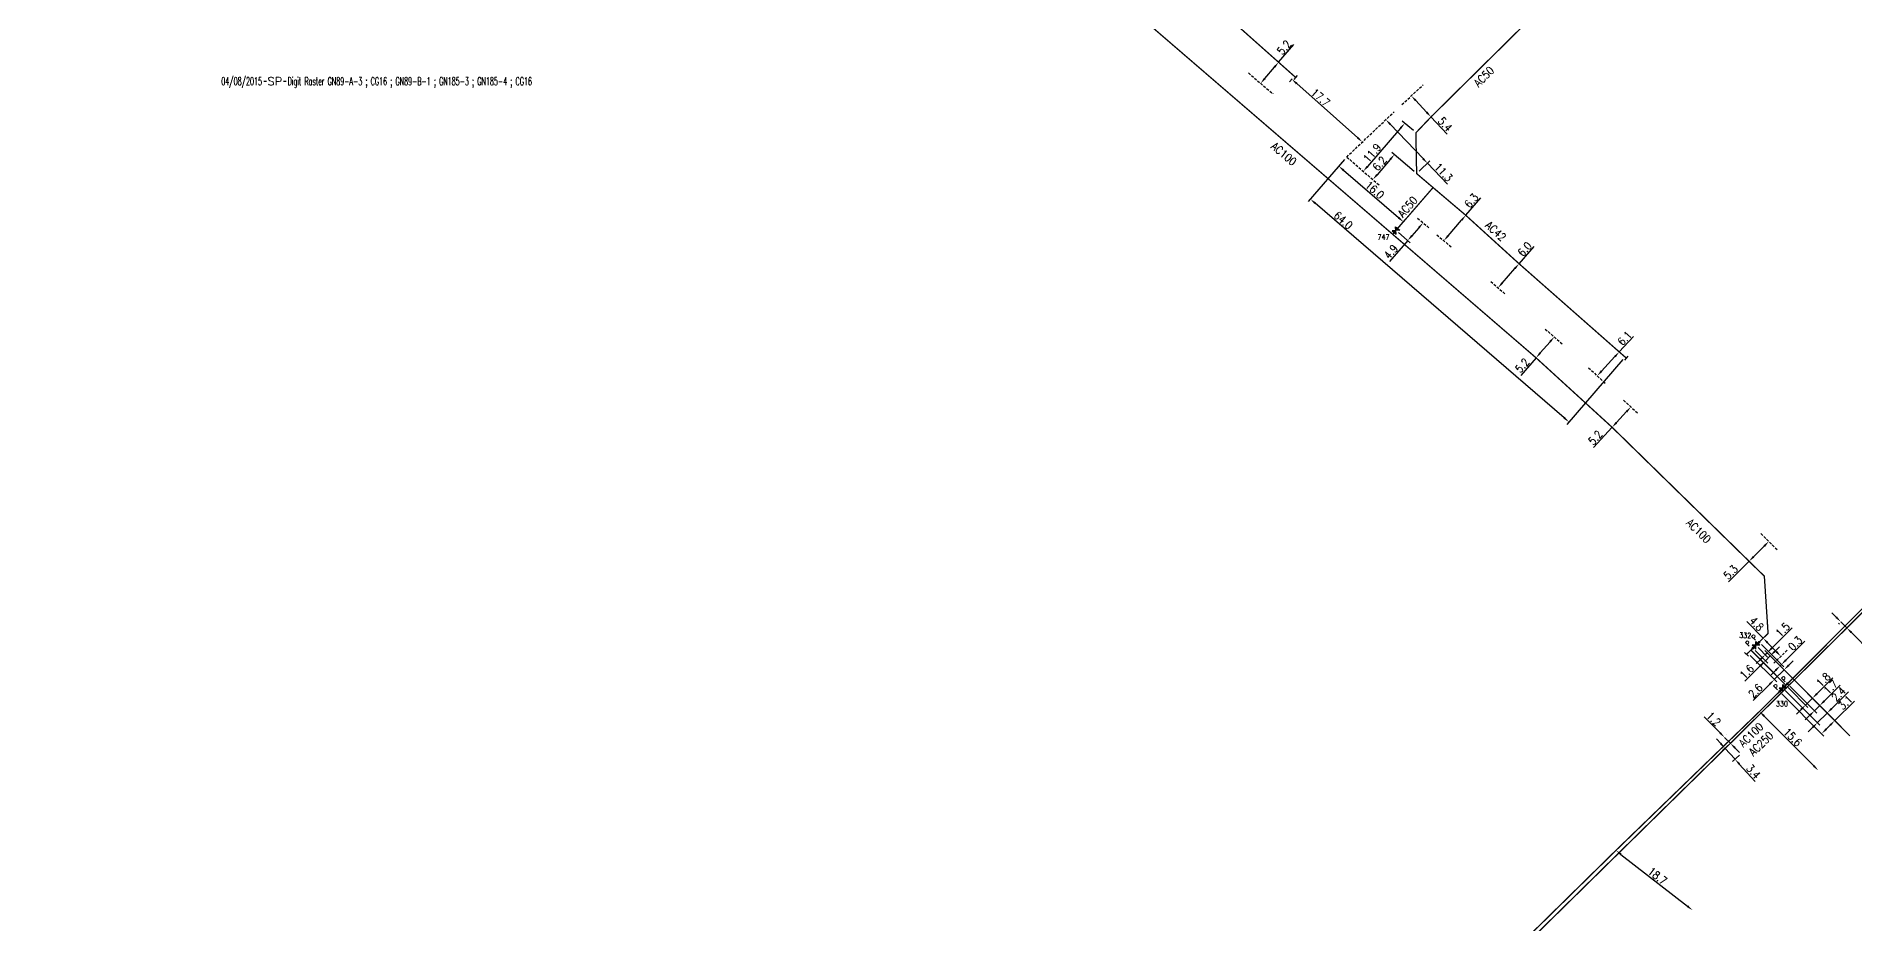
# Model space of a CAD drawing. Header units: millimetres. Extents: x 123014 to 124000, y 123995 to 125000.
# Drawn here: x 123478 to 123818.8, y 124579.6 to 124745.9 of the extents above; entities that cross this region are included whole.
import ezdxf
from ezdxf.enums import TextEntityAlignment as Align

# ---------------------------------------------------------------- set-up
doc = ezdxf.new("R2010")
doc.units = ezdxf.units.MM
doc.header["$PDMODE"] = 34
doc.linetypes.add('DASHED', pattern=[0.75, 0.5, -0.25])
doc.layers.get('0').update_dxf_attribs({"linetype": 'CONTINUOUS'})
doc.layers.get('DEFPOINTS').update_dxf_attribs({"linetype": 'CONTINUOUS'})
for name, color, linetype in [('G_110', 6, 'CONTINUOUS'), ('G_120', 4, 'CONTINUOUS'), ('G_300', 7, 'CONTINUOUS'), ('G_340', 7, 'CONTINUOUS'), ('G_910', 7, 'CONTINUOUS')]:
    doc.layers.add(name, color=color, linetype=linetype)
doc.styles.add('G_ROMANS', font='ROMANS.SHX', dxfattribs={"width": 0.75})
doc.styles.get("Standard").update_dxf_attribs({"font": 'romans.shx', "width": 0.85})
doc.linetypes.add('G_typB_AP', pattern='A,5,-0.3,["o",Standard,S=1.5,R=0,X=0,Y=-0.5],-1.65', length=6.95)
doc.linetypes.add('G_typC_AP', pattern='A,5,-0.3,["X",Standard,S=1,R=0,X=0,Y=-0.5],-1.2', length=6.5)
doc.dimstyles.get("Standard").update_dxf_attribs({"dimtxt": 1.5, "dimasz": 1.2, "dimexe": 0.625, "dimexo": 0.625, "dimgap": 0.25, "dimtad": 1, "dimdec": 1, "dimzin": 0, "dimdsep": 46, "dimtxsty": 'Standard', "dimcen": -0.5, "dimadec": 0, "dimazin": 0, "dimtfac": 1, "dimtdec": 1, "dimtmove": 0, "dimatfit": 3, "dimfxl": 0, "dimtolj": 1, "dimtzin": 0, "dimarcsym": 0})

# ---------------------------------------------------------------- blocks, each defined once
blk = doc.blocks.new('G_340_07')
at = {"color": 0, "linetype": 'Continuous', "const_width": 0.25, "flags": 128}
blk.add_lwpolyline([(0, 0), (0.35, 0)], dxfattribs=at)
at = {"color": 0, "linetype": 'Continuous', "flags": 128}
blk.add_lwpolyline([(0.35, -0.5), (0.35, 0.5)], dxfattribs=at)
at = {"color": 0, "linetype": 'Continuous', "width": 0.75, "flags": 3}
for tag, p in [('DEF_LEG', (0, -5)), ('DEF_COUP', (0, -7.5)), ('DEF_TYPE', (0, -10))]:
    blk.add_attdef(tag, text='', height=1.2, dxfattribs=at).set_placement(p, align=Align.MIDDLE)
blk = doc.blocks.new('G_300_04')
at = {"linetype": 'Continuous'}
h = blk.add_hatch(color=0, dxfattribs=at)
h.paths.add_polyline_path([(-0.5, 0.5), (-0.5, -0.5), (0, 0)])
h.paths.add_polyline_path([(0.5, 0.5), (0, 0), (0.5, -0.5)])
at = {"color": 0, "linetype": 'Continuous', "flags": 128}
blk.add_lwpolyline([(-0.5, -0.5), (0.5, 0.5), (0.5, -0.5), (-0.5, 0.5)], close=True, dxfattribs=at)
at = {"color": 0, "linetype": 'Continuous', "width": 0.75}
blk.add_attdef('NUM', text='', height=1, dxfattribs=at).set_placement((0, 1.78), align=Align.MIDDLE_CENTER)
at = {"color": 0, "linetype": 'Continuous', "width": 0.75, "flags": 3}
for tag, p in [('DEF_LEG', (0, -5)), ('DEF_COUP', (0, -7.5)), ('DEF_TYPE', (0, -10))]:
    blk.add_attdef(tag, text='', height=1.2, dxfattribs=at).set_placement(p, align=Align.MIDDLE)
blk = doc.blocks.new('G_300_12')
at = {"color": 0, "linetype": 'Continuous', "const_width": 0.248, "flags": 128}
blk.add_lwpolyline([(-0.13, 0, 1), (0.13, 0, 1)], format="xyb", close=True, dxfattribs=at)
at = {"linetype": 'Continuous', "style": 'G_ROMANS', "width": 0.75}
blk.add_attdef('P', text='', height=1, dxfattribs=at).set_placement((0, 1.24), align=Align.MIDDLE_CENTER)
at = {"color": 0, "linetype": 'Continuous', "width": 0.75, "flags": 3}
for tag, p in [('DEF_LEG', (0, -5)), ('DEF_COUP', (0, -7.5)), ('DEF_TYPE', (0, -10))]:
    blk.add_attdef(tag, text='', height=1.2, dxfattribs=at).set_placement(p, align=Align.MIDDLE)
blk = doc.blocks.new('*D49')
at = {"layer": 'DEFPOINTS', "color": 0, "linetype": 'Continuous', "transparency": 16777216}
for p in [(123713.76, 124738.44), (123726.5, 124726.13), (123726.5, 124726.13)]:
    blk.add_point(p, dxfattribs=at)
at = {"layer": 'G_340', "color": 0, "linetype": 'Continuous', "lineweight": -2, "transparency": 16777216}
for p, q in [((123713.34, 124737.97), (123712.86, 124737.43)), ((123714.18, 124737.1), (123725.61, 124726.93))]:
    blk.add_line(p, q, dxfattribs=at)
at = {"layer": 'G_340', "color": 0, "linetype": 'Continuous', "transparency": 16777216}
for points in [[(123714.31, 124737.25), (123714.04, 124736.95), (123713.28, 124737.9)], [(123725.74, 124727.08), (123725.47, 124726.78), (123726.5, 124726.13)]]:
    blk.add_solid(points, dxfattribs=at)
at = {"layer": 'G_340', "color": 0, "linetype": 'Continuous', "transparency": 16777216, "insert": (123718.64, 124734.47), "char_height": 1.5, "attachment_point": 5, "rotation": 318.333}
blk.add_mtext('\\A1;17.7', dxfattribs=at)
blk = doc.blocks.new('*D50')
at = {"layer": 'DEFPOINTS', "color": 0, "linetype": 'Continuous', "transparency": 16777216}
for p in [(123762.46, 124689.59), (123762.46, 124689.59), (123759.04, 124685.67)]:
    blk.add_point(p, dxfattribs=at)
at = {"layer": 'G_120', "color": 0, "linetype": 'Continuous', "lineweight": -2, "transparency": 16777216}
for p, q in [((123761.67, 124688.69), (123759.83, 124686.58)), ((123759.04, 124685.67), (123756.17, 124682.38))]:
    blk.add_line(p, q, dxfattribs=at)
at = {"layer": 'G_120', "color": 0, "linetype": 'Continuous', "transparency": 16777216}
for points in [[(123761.52, 124688.82), (123761.82, 124688.55), (123762.46, 124689.59)], [(123759.68, 124686.71), (123759.98, 124686.44), (123759.04, 124685.67)]]:
    blk.add_solid(points, dxfattribs=at)
at = {"layer": 'G_120', "color": 0, "linetype": 'Continuous', "transparency": 16777216, "insert": (123756.45, 124684.23), "char_height": 1.5, "attachment_point": 5, "rotation": 48.8972}
blk.add_mtext('\\A1;5.2', dxfattribs=at)
blk = doc.blocks.new('*D51')
at = {"layer": 'DEFPOINTS', "color": 0, "linetype": 'Continuous', "transparency": 16777216}
for p in [(123776.82, 124676.46), (123776.82, 124676.46), (123773.3, 124672.64)]:
    blk.add_point(p, dxfattribs=at)
at = {"layer": 'G_120', "color": 0, "linetype": 'Continuous', "lineweight": -2, "transparency": 16777216}
for p, q in [((123776.01, 124675.58), (123774.11, 124673.52)), ((123773.3, 124672.64), (123769.8, 124668.85))]:
    blk.add_line(p, q, dxfattribs=at)
at = {"layer": 'G_120', "color": 0, "linetype": 'Continuous', "transparency": 16777216}
for points in [[(123775.86, 124675.71), (123776.16, 124675.44), (123776.82, 124676.46)], [(123773.96, 124673.66), (123774.26, 124673.38), (123773.3, 124672.64)]]:
    blk.add_solid(points, dxfattribs=at)
at = {"layer": 'G_120', "color": 0, "linetype": 'Continuous', "transparency": 16777216, "insert": (123770.14, 124670.7), "char_height": 1.5, "attachment_point": 5, "rotation": 47.2868}
blk.add_mtext('\\A1;5.2', dxfattribs=at)
blk = doc.blocks.new('*D52')
at = {"layer": 'DEFPOINTS', "color": 0, "linetype": 'Continuous', "transparency": 16777216}
for p in [(123802.67, 124651.24), (123802.67, 124651.24), (123798.97, 124647.52)]:
    blk.add_point(p, dxfattribs=at)
at = {"layer": 'G_120', "color": 0, "linetype": 'Continuous', "lineweight": -2, "transparency": 16777216}
for p, q in [((123801.83, 124650.39), (123799.81, 124648.37)), ((123798.97, 124647.52), (123795.11, 124643.65))]:
    blk.add_line(p, q, dxfattribs=at)
at = {"layer": 'G_120', "color": 0, "linetype": 'Continuous', "transparency": 16777216}
for points in [[(123801.68, 124650.53), (123801.97, 124650.24), (123802.67, 124651.24)], [(123799.67, 124648.51), (123799.95, 124648.23), (123798.97, 124647.52)]]:
    blk.add_solid(points, dxfattribs=at)
at = {"layer": 'G_120', "color": 0, "linetype": 'Continuous', "transparency": 16777216, "insert": (123795.52, 124645.48), "char_height": 1.5, "attachment_point": 5, "rotation": 45.0963}
blk.add_mtext('\\A1;5.3', dxfattribs=at)
blk = doc.blocks.new('*D61')
at = {"layer": 'DEFPOINTS', "color": 0, "linetype": 'Continuous', "transparency": 16777216}
for p in [(123735.67, 124734.78), (123735.67, 124734.78), (123739.35, 124730.83)]:
    blk.add_point(p, dxfattribs=at)
at = {"layer": 'G_120', "color": 0, "linetype": 'Continuous', "lineweight": -2, "transparency": 16777216}
for p, q in [((123736.48, 124733.9), (123738.53, 124731.71)), ((123739.35, 124730.83), (123742.37, 124727.59))]:
    blk.add_line(p, q, dxfattribs=at)
at = {"layer": 'G_120', "color": 0, "linetype": 'Continuous', "transparency": 16777216}
for points in [[(123736.63, 124734.04), (123736.34, 124733.77), (123735.67, 124734.78)], [(123738.68, 124731.85), (123738.38, 124731.57), (123739.35, 124730.83)]]:
    blk.add_solid(points, dxfattribs=at)
at = {"layer": 'G_120', "color": 0, "linetype": 'Continuous', "transparency": 16777216, "insert": (123742, 124729.46), "char_height": 1.5, "attachment_point": 5, "rotation": 313.0211}
blk.add_mtext('\\A1;5.4', dxfattribs=at)
blk = doc.blocks.new('*D62')
at = {"layer": 'DEFPOINTS', "color": 0, "linetype": 'Continuous', "transparency": 16777216}
for p in [(123728.46, 124719.09), (123728.46, 124719.09), (123736.66, 124720.21)]:
    blk.add_point(p, dxfattribs=at)
at = {"layer": 'G_120', "color": 0, "linetype": 'Continuous', "lineweight": -2, "transparency": 16777216}
for p, q in [((123731.72, 124722.88), (123729.24, 124720)), ((123736.18, 124720.61), (123732.03, 124724.19))]:
    blk.add_line(p, q, dxfattribs=at)
at = {"layer": 'G_120', "color": 0, "linetype": 'Continuous', "transparency": 16777216}
for points in [[(123731.57, 124723.01), (123731.87, 124722.75), (123732.51, 124723.79)], [(123729.09, 124720.13), (123729.39, 124719.87), (123728.46, 124719.09)]]:
    blk.add_solid(points, dxfattribs=at)
at = {"layer": 'G_120', "color": 0, "linetype": 'Continuous', "transparency": 16777216, "insert": (123729.72, 124722.09), "char_height": 1.5, "attachment_point": 5, "rotation": 49.229}
blk.add_mtext('\\A1;6.2', dxfattribs=at)
blk = doc.blocks.new('*D63')
at = {"layer": 'DEFPOINTS', "color": 0, "linetype": 'Continuous', "transparency": 16777216}
for p in [(123730.89, 124730.32), (123730.89, 124730.32), (123736.66, 124720.21)]:
    blk.add_point(p, dxfattribs=at)
at = {"layer": 'G_120', "color": 0, "linetype": 'Continuous', "lineweight": -2, "transparency": 16777216}
for p, q in [((123731.72, 124729.45), (123737.86, 124723.01)), ((123737.11, 124720.64), (123739.14, 124722.58)), ((123738.69, 124722.15), (123742.42, 124718.24))]:
    blk.add_line(p, q, dxfattribs=at)
at = {"layer": 'G_120', "color": 0, "linetype": 'Continuous', "transparency": 16777216}
for points in [[(123731.86, 124729.59), (123731.57, 124729.32), (123730.89, 124730.32)], [(123738.01, 124723.15), (123737.72, 124722.88), (123738.69, 124722.15)]]:
    blk.add_solid(points, dxfattribs=at)
at = {"layer": 'G_120', "color": 0, "linetype": 'Continuous', "transparency": 16777216, "insert": (123741.69, 124720.45), "char_height": 1.5, "attachment_point": 5, "rotation": 313.6601}
blk.add_mtext('\\A1;11.3', dxfattribs=at)
blk = doc.blocks.new('*D64')
at = {"layer": 'DEFPOINTS', "color": 0, "linetype": 'Continuous', "transparency": 16777216}
for p in [(123736.52, 124727.85), (123726.66, 124720.64), (123726.66, 124720.64)]:
    blk.add_point(p, dxfattribs=at)
at = {"layer": 'G_120', "color": 0, "linetype": 'Continuous', "lineweight": -2, "transparency": 16777216}
for p, q in [((123733.65, 124728.74), (123727.45, 124721.55)), ((123736.05, 124728.26), (123733.96, 124730.06))]:
    blk.add_line(p, q, dxfattribs=at)
at = {"layer": 'G_120', "color": 0, "linetype": 'Continuous', "transparency": 16777216}
for points in [[(123733.5, 124728.87), (123733.8, 124728.61), (123734.44, 124729.65)], [(123727.3, 124721.68), (123727.6, 124721.41), (123726.66, 124720.64)]]:
    blk.add_solid(points, dxfattribs=at)
at = {"layer": 'G_120', "color": 0, "linetype": 'Continuous', "transparency": 16777216, "insert": (123728.32, 124724.08), "char_height": 1.5, "attachment_point": 5, "rotation": 49.229}
blk.add_mtext('\\A1;11.9', dxfattribs=at)
blk = doc.blocks.new('*D65')
at = {"layer": 'DEFPOINTS', "color": 0, "linetype": 'Continuous', "transparency": 16777216}
for p in [(123722.07, 124721.6), (123723.55, 124723.32), (123732.18, 124708.82)]:
    blk.add_point(p, dxfattribs=at)
at = {"layer": 'G_120', "color": 0, "linetype": 'Continuous', "lineweight": -2, "transparency": 16777216}
for p, q in [((123723.15, 124722.85), (123721.66, 124721.13)), ((123733.28, 124711.93), (123722.98, 124720.82)), ((123732.58, 124709.29), (123734.6, 124711.62))]:
    blk.add_line(p, q, dxfattribs=at)
at = {"layer": 'G_120', "color": 0, "linetype": 'Continuous', "transparency": 16777216}
for points in [[(123723.11, 124720.97), (123722.85, 124720.66), (123722.07, 124721.6)], [(123733.41, 124712.09), (123733.15, 124711.78), (123734.19, 124711.15)]]:
    blk.add_solid(points, dxfattribs=at)
at = {"layer": 'G_120', "color": 0, "linetype": 'Continuous', "transparency": 16777216, "insert": (123728.78, 124717.13), "char_height": 1.5, "attachment_point": 5, "rotation": 319.229}
blk.add_mtext('\\A1;16.0', dxfattribs=at)
blk = doc.blocks.new('*D66')
at = {"layer": 'DEFPOINTS', "color": 0, "linetype": 'Continuous', "transparency": 16777216}
for p in [(123745.87, 124712.39), (123741.76, 124707.62), (123741.76, 124707.62)]:
    blk.add_point(p, dxfattribs=at)
at = {"layer": 'G_120', "color": 0, "linetype": 'Continuous', "lineweight": -2, "transparency": 16777216}
for p, q in [((123745.87, 124712.39), (123748.69, 124715.66)), ((123742.54, 124708.53), (123745.09, 124711.48))]:
    blk.add_line(p, q, dxfattribs=at)
at = {"layer": 'G_120', "color": 0, "linetype": 'Continuous', "transparency": 16777216}
for points in [[(123744.94, 124711.61), (123745.24, 124711.35), (123745.87, 124712.39)], [(123742.39, 124708.66), (123742.7, 124708.4), (123741.76, 124707.62)]]:
    blk.add_solid(points, dxfattribs=at)
at = {"layer": 'G_120', "color": 0, "linetype": 'Continuous', "transparency": 16777216, "insert": (123746.92, 124715.13), "char_height": 1.5, "attachment_point": 5, "rotation": 49.229}
blk.add_mtext('\\A1;6.3', dxfattribs=at)
blk = doc.blocks.new('*D67')
at = {"layer": 'DEFPOINTS', "color": 0, "linetype": 'Continuous', "transparency": 16777216}
for p in [(123755.86, 124703.31), (123751.91, 124698.79), (123751.91, 124698.79)]:
    blk.add_point(p, dxfattribs=at)
at = {"layer": 'G_120', "color": 0, "linetype": 'Continuous', "lineweight": -2, "transparency": 16777216}
for p, q in [((123755.86, 124703.31), (123758.69, 124706.56)), ((123752.7, 124699.69), (123755.07, 124702.4))]:
    blk.add_line(p, q, dxfattribs=at)
at = {"layer": 'G_120', "color": 0, "linetype": 'Continuous', "transparency": 16777216}
for points in [[(123754.92, 124702.54), (123755.22, 124702.27), (123755.86, 124703.31)], [(123752.55, 124699.82), (123752.85, 124699.56), (123751.91, 124698.79)]]:
    blk.add_solid(points, dxfattribs=at)
at = {"layer": 'G_120', "color": 0, "linetype": 'Continuous', "transparency": 16777216, "insert": (123756.92, 124706.04), "char_height": 1.5, "attachment_point": 5, "rotation": 48.8972}
blk.add_mtext('\\A1;6.0', dxfattribs=at)
blk = doc.blocks.new('*D68')
at = {"layer": 'DEFPOINTS', "color": 0, "linetype": 'Continuous', "transparency": 16777216}
for p in [(123801.61, 124633.1), (123804.92, 124629.7), (123804.92, 124629.7)]:
    blk.add_point(p, dxfattribs=at)
at = {"layer": 'G_120', "color": 0, "linetype": 'Continuous', "lineweight": -2, "transparency": 16777216}
for p, q in [((123801.61, 124633.1), (123798.57, 124636.24)), ((123804.09, 124630.56), (123802.45, 124632.24))]:
    blk.add_line(p, q, dxfattribs=at)
at = {"layer": 'G_120', "color": 0, "linetype": 'Continuous', "transparency": 16777216}
for points in [[(123802.59, 124632.38), (123802.3, 124632.1), (123801.61, 124633.1)], [(123804.23, 124630.7), (123803.94, 124630.42), (123804.92, 124629.7)]]:
    blk.add_solid(points, dxfattribs=at)
at = {"layer": 'G_120', "color": 0, "linetype": 'Continuous', "transparency": 16777216, "insert": (123800.39, 124635.8), "char_height": 1.5, "attachment_point": 5, "rotation": 314.1753}
blk.add_mtext('\\A1;4.8', dxfattribs=at)
blk = doc.blocks.new('*D69')
at = {"layer": 'DEFPOINTS', "color": 0, "linetype": 'Continuous', "transparency": 16777216}
for p in [(123732.79, 124709.54), (123737.87, 124710.98), (123737.87, 124710.98)]:
    blk.add_point(p, dxfattribs=at)
at = {"layer": 'G_300', "color": 0, "linetype": 'Continuous', "lineweight": -2, "transparency": 16777216}
for p, q in [((123733.26, 124709.14), (123735.46, 124707.24)), ((123737.08, 124710.07), (123735.77, 124708.55)), ((123734.99, 124707.64), (123731.59, 124703.7))]:
    blk.add_line(p, q, dxfattribs=at)
at = {"layer": 'G_300', "color": 0, "linetype": 'Continuous', "transparency": 16777216}
for points in [[(123735.62, 124708.68), (123735.93, 124708.42), (123734.99, 124707.64)], [(123736.93, 124710.2), (123737.23, 124709.94), (123737.87, 124710.98)]]:
    blk.add_solid(points, dxfattribs=at)
at = {"layer": 'G_300', "color": 0, "linetype": 'Continuous', "transparency": 16777216, "insert": (123731.84, 124705.53), "char_height": 1.5, "attachment_point": 5, "rotation": 49.229}
blk.add_mtext('\\A1;4.9', dxfattribs=at)
blk = doc.blocks.new('*D77')
at = {"layer": 'DEFPOINTS', "color": 0, "linetype": 'Continuous', "transparency": 16777216}
for p in [(123723.55, 124723.32), (123716.75, 124715.43), (123775.73, 124685.82)]:
    blk.add_point(p, dxfattribs=at)
at = {"layer": 'G_340', "color": 0, "linetype": 'Continuous', "lineweight": -2, "transparency": 16777216}
for p, q in [((123723.15, 124722.85), (123716.34, 124714.95)), ((123764.31, 124674.41), (123717.66, 124714.64)), ((123775.32, 124685.35), (123764.81, 124673.16))]:
    blk.add_line(p, q, dxfattribs=at)
at = {"layer": 'G_340', "color": 0, "linetype": 'Continuous', "transparency": 16777216}
for points in [[(123717.79, 124714.79), (123717.52, 124714.49), (123716.75, 124715.43)], [(123764.44, 124674.57), (123764.18, 124674.26), (123765.22, 124673.63)]]:
    blk.add_solid(points, dxfattribs=at)
at = {"layer": 'G_340', "color": 0, "linetype": 'Continuous', "transparency": 16777216, "insert": (123722.9, 124711.44), "char_height": 1.5, "attachment_point": 5, "rotation": 319.229}
blk.add_mtext('\\A1;64.0', dxfattribs=at)
blk = doc.blocks.new('*D78')
at = {"layer": 'DEFPOINTS', "color": 0, "linetype": 'Continuous', "transparency": 16777216}
for p in [(123774.64, 124686.77), (123770.51, 124682.29), (123770.51, 124682.29)]:
    blk.add_point(p, dxfattribs=at)
at = {"layer": 'G_120', "color": 0, "linetype": 'Continuous', "lineweight": -2, "transparency": 16777216}
for p, q in [((123774.64, 124686.77), (123777.32, 124689.67)), ((123771.32, 124683.17), (123773.83, 124685.89))]:
    blk.add_line(p, q, dxfattribs=at)
at = {"layer": 'G_120', "color": 0, "linetype": 'Continuous', "transparency": 16777216}
for points in [[(123773.68, 124686.03), (123773.98, 124685.76), (123774.64, 124686.77)], [(123771.17, 124683.31), (123771.47, 124683.04), (123770.51, 124682.29)]]:
    blk.add_solid(points, dxfattribs=at)
at = {"layer": 'G_120', "color": 0, "linetype": 'Continuous', "transparency": 16777216, "insert": (123775.65, 124689.34), "char_height": 1.5, "attachment_point": 5, "rotation": 47.2868}
blk.add_mtext('\\A1;6.1', dxfattribs=at)
blk = doc.blocks.new('*D89')
at = {"layer": 'DEFPOINTS', "color": 0, "linetype": 'Continuous', "transparency": 16777216}
for p in [(123774.01, 124593.31), (123788.36, 124582.11), (123788.36, 124582.11)]:
    blk.add_point(p, dxfattribs=at)
at = {"layer": 'G_120', "color": 0, "linetype": 'Continuous', "lineweight": -2, "transparency": 16777216}
blk.add_line((123774.96, 124592.57), (123787.41, 124582.85), dxfattribs=at)
at = {"layer": 'G_120', "color": 0, "linetype": 'Continuous', "transparency": 16777216}
for points in [[(123775.08, 124592.73), (123774.84, 124592.41), (123774.01, 124593.31)], [(123787.54, 124583.01), (123787.29, 124582.69), (123788.36, 124582.11)]]:
    blk.add_solid(points, dxfattribs=at)
at = {"layer": 'G_120', "color": 0, "linetype": 'Continuous', "transparency": 16777216, "insert": (123781.8, 124588.5), "char_height": 1.5, "attachment_point": 5, "rotation": 322.0314}
blk.add_mtext('\\A1;18.7', dxfattribs=at)
blk = doc.blocks.new('*D175')
at = {"layer": 'DEFPOINTS', "color": 0, "linetype": 'Continuous', "transparency": 16777216}
for p in [(123816.32, 124636.35), (123816.15, 124636.18), (123817.47, 124635.2)]:
    blk.add_point(p, dxfattribs=at)
at = {"layer": 'G_110', "color": 0, "linetype": 'Continuous', "lineweight": -2, "transparency": 16777216}
for p, q in [((123815.3, 124637.03), (123814.45, 124637.88)), ((123815.88, 124635.91), (123815.7, 124635.74)), ((123816.15, 124636.18), (123817.29, 124635.03)), ((123817.03, 124634.76), (123816.85, 124634.59)), ((123818.14, 124634.18), (123821.86, 124630.43))]:
    blk.add_line(p, q, dxfattribs=at)
at = {"layer": 'G_110', "color": 0, "linetype": 'Continuous', "transparency": 16777216}
for points in [[(123815.44, 124637.17), (123815.16, 124636.89), (123816.15, 124636.18)], [(123818.28, 124634.32), (123818, 124634.03), (123817.29, 124635.03)]]:
    blk.add_solid(points, dxfattribs=at)
at = {"layer": 'G_110', "color": 0, "linetype": 'Continuous', "transparency": 16777216, "insert": (123821.52, 124632.2), "char_height": 1.5, "attachment_point": 5, "rotation": 314.8558}
blk.add_mtext('\\A1;1.3', dxfattribs=at)
blk = doc.blocks.new('*D82')
at = {"layer": 'DEFPOINTS', "color": 0, "linetype": 'Continuous', "transparency": 16777216}
for p in [(123806.16, 124624.57), (123812.21, 124620.47), (123818.27, 124614.37)]:
    blk.add_point(p, dxfattribs=at)
at = {"layer": 'G_300', "color": 0, "linetype": 'Continuous', "lineweight": -2, "transparency": 16777216}
for p, q in [((123806.6, 124624.12), (123811.65, 124619.04)), ((123813.06, 124621.32), (123816.03, 124624.27)), ((123811.21, 124619.48), (123812.21, 124620.47)), ((123817.83, 124614.81), (123811.77, 124620.91)), ((123810.36, 124618.64), (123809.51, 124617.79))]:
    blk.add_line(p, q, dxfattribs=at)
at = {"layer": 'G_300', "color": 0, "linetype": 'Continuous', "transparency": 16777216}
for points in [[(123810.22, 124618.78), (123810.5, 124618.49), (123811.21, 124619.48)], [(123812.92, 124621.46), (123813.2, 124621.17), (123812.21, 124620.47)]]:
    blk.add_solid(points, dxfattribs=at)
at = {"layer": 'G_300', "color": 0, "linetype": 'Continuous', "transparency": 16777216, "insert": (123814.26, 124623.92), "char_height": 1.5, "attachment_point": 5, "rotation": 44.8558}
blk.add_mtext('\\A1;1.7', dxfattribs=at)
blk = doc.blocks.new('*D81')
at = {"layer": 'DEFPOINTS', "color": 0, "linetype": 'Continuous', "transparency": 16777216}
for p in [(123800.93, 124619.37), (123811.93, 124608.31), (123811.93, 124608.31)]:
    blk.add_point(p, dxfattribs=at)
at = {"layer": 'G_120', "color": 0, "linetype": 'Continuous', "lineweight": -2, "transparency": 16777216}
blk.add_line((123801.77, 124618.51), (123811.08, 124609.16), dxfattribs=at)
at = {"layer": 'G_120', "color": 0, "linetype": 'Continuous', "transparency": 16777216}
for points in [[(123801.92, 124618.66), (123801.63, 124618.37), (123800.93, 124619.37)], [(123811.23, 124609.3), (123810.94, 124609.02), (123811.93, 124608.31)]]:
    blk.add_solid(points, dxfattribs=at)
at = {"layer": 'G_120', "color": 0, "linetype": 'Continuous', "transparency": 16777216, "insert": (123807.14, 124614.54), "char_height": 1.5, "attachment_point": 5, "rotation": 314.8558}
blk.add_mtext('\\A1;15.6', dxfattribs=at)
blk = doc.blocks.new('*D83')
at = {"layer": 'DEFPOINTS', "color": 0, "linetype": 'Continuous', "transparency": 16777216}
for p in [(123805.87, 124624.28), (123810.84, 124621.84), (123818.27, 124614.37)]:
    blk.add_point(p, dxfattribs=at)
at = {"layer": 'G_120', "color": 0, "linetype": 'Continuous', "lineweight": -2, "transparency": 16777216}
for p, q in [((123806.31, 124623.84), (123810, 124620.13)), ((123811.69, 124622.69), (123814.66, 124625.64)), ((123808.71, 124619.73), (123807.86, 124618.88)), ((123809.56, 124620.57), (123810.84, 124621.84)), ((123817.83, 124614.81), (123810.4, 124622.29))]:
    blk.add_line(p, q, dxfattribs=at)
at = {"layer": 'G_120', "color": 0, "linetype": 'Continuous', "transparency": 16777216}
for points in [[(123811.55, 124622.83), (123811.83, 124622.55), (123810.84, 124621.84)], [(123808.57, 124619.87), (123808.85, 124619.59), (123809.56, 124620.57)]]:
    blk.add_solid(points, dxfattribs=at)
at = {"layer": 'G_120', "color": 0, "linetype": 'Continuous', "transparency": 16777216, "insert": (123812.89, 124625.3), "char_height": 1.5, "attachment_point": 5, "rotation": 44.8558}
blk.add_mtext('\\A1;1.8', dxfattribs=at)
blk = doc.blocks.new('*D84')
at = {"layer": 'DEFPOINTS', "color": 0, "linetype": 'Continuous', "transparency": 16777216}
for p in [(123800.25, 124631.78), (123802.36, 124630.37), (123818.27, 124614.37)]:
    blk.add_point(p, dxfattribs=at)
at = {"layer": 'G_300', "color": 0, "linetype": 'Continuous', "lineweight": -2, "transparency": 16777216}
for p, q in [((123803.21, 124631.21), (123807.04, 124635.02)), ((123800.69, 124631.34), (123802.45, 124629.57)), ((123817.83, 124614.81), (123801.92, 124630.81)), ((123802.01, 124630.02), (123802.36, 124630.37)), ((123801.16, 124629.17), (123800.31, 124628.33))]:
    blk.add_line(p, q, dxfattribs=at)
at = {"layer": 'G_300', "color": 0, "linetype": 'Continuous', "transparency": 16777216}
for points in [[(123801.01, 124629.31), (123801.3, 124629.03), (123802.01, 124630.02)], [(123803.07, 124631.36), (123803.35, 124631.07), (123802.36, 124630.37)]]:
    blk.add_solid(points, dxfattribs=at)
at = {"layer": 'G_300', "color": 0, "linetype": 'Continuous', "transparency": 16777216, "insert": (123805.27, 124634.68), "char_height": 1.5, "attachment_point": 5, "rotation": 44.8558}
blk.add_mtext('\\A1;1.5', dxfattribs=at)
blk = doc.blocks.new('*D90')
at = {"layer": 'DEFPOINTS', "color": 0, "linetype": 'Continuous', "transparency": 16777216}
for p in [(123798.74, 124630.31), (123805.54, 124627.17), (123818.27, 124614.37)]:
    blk.add_point(p, dxfattribs=at)
at = {"layer": 'G_340', "color": 0, "linetype": 'Continuous', "lineweight": -2, "transparency": 16777216}
for p, q in [((123799.18, 124629.87), (123804.14, 124624.89)), ((123805.54, 124627.17), (123803.69, 124625.34)), ((123817.83, 124614.81), (123805.1, 124627.61)), ((123806.39, 124628.02), (123807.24, 124628.86)), ((123802.84, 124624.49), (123799.75, 124621.41))]:
    blk.add_line(p, q, dxfattribs=at)
at = {"layer": 'G_340', "color": 0, "linetype": 'Continuous', "transparency": 16777216}
for points in [[(123806.25, 124628.16), (123806.53, 124627.88), (123805.54, 124627.17)], [(123802.7, 124624.63), (123802.99, 124624.35), (123803.69, 124625.34)]]:
    blk.add_solid(points, dxfattribs=at)
at = {"layer": 'G_340', "color": 0, "linetype": 'Continuous', "transparency": 16777216, "insert": (123800.16, 124623.23), "char_height": 1.5, "attachment_point": 5, "rotation": 44.8558}
blk.add_mtext('\\A1;2.6', dxfattribs=at)
blk = doc.blocks.new('*D92')
at = {"layer": 'DEFPOINTS', "color": 0, "linetype": 'Continuous', "transparency": 16777216}
for p in [(123799.67, 124631.22), (123802.94, 124629.78), (123818.27, 124614.37)]:
    blk.add_point(p, dxfattribs=at)
at = {"layer": 'G_300', "color": 0, "linetype": 'Continuous', "lineweight": -2, "transparency": 16777216}
for p, q in [((123800.11, 124630.78), (123802.46, 124628.42)), ((123802.94, 124629.78), (123802.02, 124628.86)), ((123817.83, 124614.81), (123802.5, 124630.22)), ((123803.79, 124630.63), (123804.64, 124631.47)), ((123801.17, 124628.02), (123798.2, 124625.06))]:
    blk.add_line(p, q, dxfattribs=at)
at = {"layer": 'G_300', "color": 0, "linetype": 'Continuous', "transparency": 16777216}
for points in [[(123803.65, 124630.77), (123803.93, 124630.49), (123802.94, 124629.78)], [(123801.03, 124628.16), (123801.31, 124627.87), (123802.02, 124628.86)]]:
    blk.add_solid(points, dxfattribs=at)
at = {"layer": 'G_300', "color": 0, "linetype": 'Continuous', "transparency": 16777216, "insert": (123798.55, 124626.82), "char_height": 1.5, "attachment_point": 5, "rotation": 44.8558}
blk.add_mtext('\\A1;1.6', dxfattribs=at)
blk = doc.blocks.new('*D91')
at = {"layer": 'DEFPOINTS', "color": 0, "linetype": 'Continuous', "transparency": 16777216}
for p in [(123800.84, 124632.35), (123804.79, 124627.92), (123818.27, 124614.37)]:
    blk.add_point(p, dxfattribs=at)
at = {"layer": 'G_300', "color": 0, "linetype": 'Continuous', "lineweight": -2, "transparency": 16777216}
for p, q in [((123801.28, 124631.91), (123805.46, 124627.71)), ((123805.87, 124629), (123809.44, 124632.55)), ((123803.94, 124627.07), (123803.09, 124626.23)), ((123817.83, 124614.81), (123804.35, 124628.36)), ((123804.79, 124627.92), (123805.02, 124628.15))]:
    blk.add_line(p, q, dxfattribs=at)
at = {"layer": 'G_300', "color": 0, "linetype": 'Continuous', "transparency": 16777216}
for points in [[(123803.8, 124627.22), (123804.08, 124626.93), (123804.79, 124627.92)], [(123805.73, 124629.14), (123806.02, 124628.86), (123805.02, 124628.15)]]:
    blk.add_solid(points, dxfattribs=at)
at = {"layer": 'G_300', "color": 0, "linetype": 'Continuous', "transparency": 16777216, "insert": (123807.62, 124632.14), "char_height": 1.5, "attachment_point": 5, "rotation": 44.8558}
blk.add_mtext('\\A1;0.3', dxfattribs=at)
blk = doc.blocks.new('*D93')
at = {"layer": 'DEFPOINTS', "color": 0, "linetype": 'Continuous', "transparency": 16777216}
for p in [(123805.31, 124623.72), (123813.6, 124619.07), (123818.27, 124614.37)]:
    blk.add_point(p, dxfattribs=at)
at = {"layer": 'G_300', "color": 0, "linetype": 'Continuous', "lineweight": -2, "transparency": 16777216}
for p, q in [((123805.75, 124623.28), (123812.2, 124616.79)), ((123814.45, 124619.91), (123817.6, 124623.04)), ((123817.83, 124614.81), (123813.16, 124619.51)), ((123810.91, 124616.39), (123810.06, 124615.54)), ((123811.76, 124617.23), (123813.6, 124619.07))]:
    blk.add_line(p, q, dxfattribs=at)
at = {"layer": 'G_300', "color": 0, "linetype": 'Continuous', "transparency": 16777216}
for points in [[(123814.31, 124620.05), (123814.59, 124619.77), (123813.6, 124619.07)], [(123810.77, 124616.53), (123811.05, 124616.24), (123811.76, 124617.23)]]:
    blk.add_solid(points, dxfattribs=at)
at = {"layer": 'G_300', "color": 0, "linetype": 'Continuous', "transparency": 16777216, "insert": (123815.74, 124622.61), "char_height": 1.5, "attachment_point": 5, "rotation": 44.8558}
blk.add_mtext('\\A1;2.4', dxfattribs=at)
blk = doc.blocks.new('*D94')
at = {"layer": 'DEFPOINTS', "color": 0, "linetype": 'Continuous', "transparency": 16777216}
for p in [(123804.69, 124623.11), (123815.02, 124617.64), (123818.27, 124614.37)]:
    blk.add_point(p, dxfattribs=at)
at = {"layer": 'G_300', "color": 0, "linetype": 'Continuous', "lineweight": -2, "transparency": 16777216}
for p, q in [((123805.13, 124622.67), (123813.01, 124614.75)), ((123815.02, 124617.64), (123818.71, 124621.31)), ((123813.42, 124616.04), (123814.17, 124616.79)), ((123817.83, 124614.81), (123814.58, 124618.08))]:
    blk.add_line(p, q, dxfattribs=at)
at = {"layer": 'G_300', "color": 0, "linetype": 'Continuous', "transparency": 16777216}
for points in [[(123813.28, 124616.18), (123813.56, 124615.9), (123812.57, 124615.2)], [(123814.03, 124616.93), (123814.31, 124616.65), (123815.02, 124617.64)]]:
    blk.add_solid(points, dxfattribs=at)
at = {"layer": 'G_300', "color": 0, "linetype": 'Continuous', "transparency": 16777216, "insert": (123817.01, 124621.03), "char_height": 1.5, "attachment_point": 5, "rotation": 44.8558}
blk.add_mtext('\\A1;3.1', dxfattribs=at)
blk = doc.blocks.new('*D174')
at = {"layer": 'DEFPOINTS', "color": 0, "linetype": 'Continuous', "transparency": 16777216}
for p in [(123794.36, 124614.51), (123794.36, 124614.51), (123795.47, 124613.39)]:
    blk.add_point(p, dxfattribs=at)
at = {"layer": 'G_110', "color": 0, "linetype": 'Continuous', "lineweight": -2, "transparency": 16777216}
for p, q in [((123793.52, 124615.36), (123790.56, 124618.33)), ((123795.47, 124613.39), (123794.36, 124614.51)), ((123794.81, 124614.95), (123794.81, 124614.95)), ((123796.32, 124612.54), (123797.17, 124611.69))]:
    blk.add_line(p, q, dxfattribs=at)
at = {"layer": 'G_110', "color": 0, "linetype": 'Continuous', "transparency": 16777216}
for points in [[(123793.66, 124615.5), (123793.38, 124615.22), (123794.36, 124614.51)], [(123796.46, 124612.68), (123796.18, 124612.4), (123795.47, 124613.39)]]:
    blk.add_solid(points, dxfattribs=at)
at = {"layer": 'G_110', "color": 0, "linetype": 'Continuous', "transparency": 16777216, "insert": (123792.33, 124617.97), "char_height": 1.5, "attachment_point": 5, "rotation": 314.8558}
blk.add_mtext('\\A1;1.2', dxfattribs=at)
blk = doc.blocks.new('*D179')
at = {"layer": 'DEFPOINTS', "color": 0, "linetype": 'Continuous', "transparency": 16777216}
for p in [(123795.47, 124613.39), (123796.34, 124610.39), (123797.65, 124611.58)]:
    blk.add_point(p, dxfattribs=at)
at = {"layer": 'G_110', "color": 0, "linetype": 'Continuous', "lineweight": -2, "transparency": 16777216}
for p, q in [((123793.65, 124613.35), (123792.84, 124614.24)), ((123795.01, 124612.97), (123793.99, 124612.04)), ((123794.45, 124612.46), (123796.34, 124610.39)), ((123797.19, 124611.16), (123795.87, 124609.97)), ((123797.14, 124609.5), (123800.12, 124606.22))]:
    blk.add_line(p, q, dxfattribs=at)
at = {"layer": 'G_110', "color": 0, "linetype": 'Continuous', "transparency": 16777216}
for points in [[(123793.8, 124613.49), (123793.5, 124613.22), (123794.45, 124612.46)], [(123797.29, 124609.64), (123797, 124609.37), (123796.34, 124610.39)]]:
    blk.add_solid(points, dxfattribs=at)
at = {"layer": 'G_110', "color": 0, "linetype": 'Continuous', "transparency": 16777216, "insert": (123799.78, 124608.09), "char_height": 1.5, "attachment_point": 5, "rotation": 312.2364}
blk.add_mtext('\\A1;3.4', dxfattribs=at)
blk = doc.blocks.new('*D76')
at = {"layer": 'DEFPOINTS', "color": 0, "linetype": 'Continuous', "transparency": 16777216}
for p in [(123710.79, 124741.08), (123707.42, 124737.12), (123707.42, 124737.12)]:
    blk.add_point(p, dxfattribs=at)
at = {"layer": 'G_120', "color": 0, "linetype": 'Continuous', "lineweight": -2, "transparency": 16777216}
for p, q in [((123710.79, 124741.08), (123713.62, 124744.41)), ((123708.2, 124738.04), (123710.01, 124740.17))]:
    blk.add_line(p, q, dxfattribs=at)
at = {"layer": 'G_120', "color": 0, "linetype": 'Continuous', "transparency": 16777216}
for points in [[(123709.86, 124740.3), (123710.16, 124740.04), (123710.79, 124741.08)], [(123708.04, 124738.17), (123708.35, 124737.91), (123707.42, 124737.12)]]:
    blk.add_solid(points, dxfattribs=at)
at = {"layer": 'G_120', "color": 0, "linetype": 'Continuous', "transparency": 16777216, "insert": (123711.83, 124743.85), "char_height": 1.5, "attachment_point": 5, "rotation": 49.5999}
blk.add_mtext('\\A1;5.2', dxfattribs=at)
blk = doc.blocks.new('GIS_MODF')
at = {"color": 0, "linetype": 'Continuous', "flags": 128}
for points in [[(-2.18, -0.01), (-1.68, -0.01)], [(1.52, -0.01), (2.02, -0.01)]]:
    blk.add_lwpolyline(points, dxfattribs=at)
at = {"color": 0, "linetype": 'Continuous', "width": 0.5}
blk.add_attdef('DATE', text='', height=1.5, dxfattribs=at).set_placement((-2.5, -0.8), align=Align.RIGHT)
at = {"color": 0, "linetype": 'Continuous', "width": 1.771291}
blk.add_attdef('USER', text='', height=1.5, dxfattribs=at).set_placement((-1.51, -0.8), (1.28, -0.8), align=Align.FIT)
at = {"color": 0, "linetype": 'Continuous', "width": 0.5}
blk.add_attdef('DESC', (2.29, -0.8), '', height=1.5, dxfattribs=at)

msp = doc.modelspace()

# ---------------------------------------------------------------- linework, layer by layer
at = {"layer": 'G_110', "linetype": 'G_typC_AP', "const_width": 0.25, "flags": 128}
msp.add_lwpolyline([(123107.35, 124000), (123108.2, 124000.8), (123108.2, 124000.8, -0.024688), (123115.83, 124007.44), (123115.83, 124007.44), (123130.12, 124018.62), (123130.12, 124018.62), (123170.07, 124049.04), (123170.07, 124049.04), (123205.42, 124076.33), (123232.07, 124096.41), (123268.69, 124124.48), (123268.69, 124124.48), (123268.69, 124124.48), (123326.2, 124169.7, 0.013019), (123364.43, 124201.57), (123395.88, 124229.21), (123395.88, 124229.21, 0.006553), (123405.59, 124237.99), (123526.44, 124350.78), (123544.17, 124367.33), (123570.29, 124388.8), (123570.29, 124388.8), (123570.29, 124388.8), (123601.85, 124421.9), (123613.33, 124433.18), (123659.75, 124479.92), (123659.75, 124479.92), (123659.75, 124479.92), (123676.75, 124496.02), (123705.26, 124524.09), (123705.26, 124524.09), (123738.33, 124557.22), (123795.47, 124613.39), (123817.47, 124635.2), (123854.62, 124672.44, -0.170473), (123860.59, 124675.32)], format="xyb", dxfattribs=at)
at = {"layer": 'G_120', "linetype": 'G_typB_AP', "const_width": 0.25, "flags": 128}
for points in [[(123497.69, 124918.65), (123493.54, 124912.48), (123498.1, 124908.66), (123498.1, 124908.66), (123553.46, 124862.27), (123578.7, 124840.76), (123609.17, 124814.58), (123625.33, 124800.69), (123625.33, 124800.69), (123669.03, 124763.28), (123682.93, 124751.25), (123732.18, 124708.82), (123759.04, 124685.67), (123773.3, 124672.64), (123798.97, 124647.52), (123801.83, 124644.72), (123802.53, 124634), (123801.61, 124633.1), (123800.47, 124631.99), (123800.47, 124631.99)], [(123676.52, 124771.39), (123680.67, 124767.88), (123710.79, 124741.08), (123713.76, 124738.44)], [(123733.11, 124709.93), (123739.74, 124717.59), (123736.66, 124720.21), (123736.52, 124727.85), (123739.35, 124730.83), (123757.67, 124748.94), (123750.55, 124755.43), (123751.15, 124756.01)], [(123775.73, 124685.82), (123774.64, 124686.77), (123755.86, 124703.31), (123745.87, 124712.39), (123739.74, 124717.59)], [(123732.47, 124709.16), (123732.18, 124708.82)], [(123799.89, 124631.43), (123799.32, 124630.87), (123798.74, 124630.31)], [(123799.32, 124630.87), (123805.87, 124624.28)], [(123563.6, 124396.19), (123570.28, 124389.51), (123570.63, 124389.88), (123570.63, 124389.88), (123578.3, 124397.92), (123601.5, 124422.25), (123612.98, 124433.53), (123636.39, 124457.1), (123657.75, 124478.66), (123692.88, 124513.22), (123696.5, 124516.68), (123709.6, 124529.21), (123729.7, 124549.51), (123739.2, 124559.1), (123774.01, 124593.31), (123800.93, 124619.37), (123804.95, 124623.37)]]:
    msp.add_lwpolyline(points, dxfattribs=at)
at = {"layer": 'G_120', "linetype": 'G_typB_AP', "flags": 128}
msp.add_lwpolyline([(123805.66, 124624.07, 0.25, 0.25, 0), (123805.87, 124624.28, 0.25, 0.25, 0), (123805.87, 124624.28, 0.25, 0.25, 0), (123854.87, 124673.39, 0.25, 0.25, 0), (123865.32, 124684.28, 0.25, 0.25, 0), (123885.94, 124704.73, 0.25, 0.25, 0), (123896.65, 124715.25, 0.25, 0.25, 0), (123965.04, 124782.43, 0.25, 0.25, 0), (124000, 124816.37, 0, 0, 0)], format="xyseb", dxfattribs=at)
at = {"layer": 'G_120', "color": 7, "linetype": 'DASHED', "flags": 128}
for points in [[(123705.12, 124739.08), (123709.72, 124735.18)], [(123733.89, 124733.14), (123737.91, 124736.86)], [(123723.55, 124723.32), (123732.44, 124731.8)], [(123723.55, 124723.32), (123729.78, 124717.95)], [(123740.46, 124708.74), (123743.27, 124706.32)], [(123750.54, 124699.99), (123753.18, 124697.68)], [(123760.77, 124691.07), (123764.14, 124688.12)], [(123768.87, 124683.8), (123772.14, 124680.78)], [(123775.46, 124677.72), (123778.15, 124675.23)], [(123801.2, 124652.7), (123804.24, 124649.67)], [(123803.59, 124628.4), (123806.25, 124630.98)]]:
    msp.add_lwpolyline(points, dxfattribs=at)
at = {"layer": 'G_300', "color": 7, "linetype": 'DASHED', "flags": 128}
msp.add_lwpolyline([(123736.85, 124711.86), (123739, 124710)], dxfattribs=at)

# ---------------------------------------------------------------- block references
at = {"layer": 'G_300'}
ref = msp.add_blockref('G_300_04', (123732.79, 124709.54), dxfattribs=dict(at, rotation=50.25904527151509))
ref.add_attrib('NUM', '747', dxfattribs={"layer": '0', "color": 0, "linetype": 'Continuous', "height": 1, "width": 0.75}).set_placement((123730.46, 124708.3), align=Align.MIDDLE_CENTER)
ref = msp.add_blockref('G_300_04', (123800.25, 124631.78), dxfattribs=dict(at, rotation=44.17534112152748))
ref.add_attrib('NUM', '332', dxfattribs={"layer": '0', "color": 0, "linetype": 'Continuous', "height": 1, "rotation": 358.5033, "width": 0.75}).set_placement((123798.24, 124633.63), align=Align.MIDDLE_CENTER)
at = {"layer": 'G_300', "rotation": 44.17534111105647}
for p in [(123800.84, 124632.35), (123799.67, 124631.22)]:
    msp.add_blockref('G_300_12', p, dxfattribs=at).add_auto_attribs({'P': 'P'})
at = {"layer": 'G_300'}
ref = msp.add_blockref('G_300_12', (123804.69, 124623.11), dxfattribs=dict(at, rotation=44.83917366734673))
ref.add_attrib('P', 'P', dxfattribs={"layer": '0', "linetype": 'Continuous', "height": 1, "rotation": 44.8392, "style": 'G_ROMANS', "width": 0.75}).set_placement((123804.1, 124623.96), align=Align.MIDDLE_CENTER)
ref = msp.add_blockref('G_300_04', (123805.31, 124623.72), dxfattribs=dict(at, rotation=44.839173667682))
ref.add_attrib('NUM', '330', dxfattribs={"layer": '0', "color": 0, "linetype": 'Continuous', "height": 1, "rotation": 0.2213, "width": 0.75}).set_placement((123805.12, 124620.82), align=Align.MIDDLE_CENTER)
ref = msp.add_blockref('G_300_12', (123806.16, 124624.57), dxfattribs=dict(at, rotation=44.83917366734673))
ref.add_attrib('P', 'P', dxfattribs={"layer": '0', "linetype": 'Continuous', "height": 1, "rotation": 44.8392, "style": 'G_ROMANS', "width": 0.75}).set_placement((123805.57, 124625.44), align=Align.MIDDLE_CENTER)
at = {"layer": 'G_340'}
for p, rotation in [((123713.76, 124738.44), 318.3437236551596), ((123775.73, 124685.82), 318.6428241700146), ((123798.74, 124630.31), 224.1753411224775)]:
    msp.add_blockref('G_340_07', p, dxfattribs=dict(at, rotation=rotation))
at = {"layer": 'G_910', "linetype": 'Continuous'}
ref = msp.add_blockref('GIS_MODF', (123522.77, 124737.57), dxfattribs=at)
ref.add_attrib('DATE', '04/08/2015', dxfattribs={"layer": '0', "color": 0, "linetype": 'Continuous', "height": 1.5, "width": 0.5}).set_placement((123520.26, 124736.77), align=Align.RIGHT)
ref.add_attrib('USER', 'SP', dxfattribs={"layer": '0', "color": 0, "linetype": 'Continuous', "height": 1.5, "width": 1.025485}).set_placement((123521.26, 124736.77), (123524.04, 124736.77), align=Align.FIT)
ref.add_attrib('DESC', 'Digit Raster GN89-A-3 ; CG16 ; GN89-B-1 ; GN185-3 ; GN185-4 ; CG16', (123525.06, 124736.77), dxfattribs={"layer": '0', "color": 0, "linetype": 'Continuous', "height": 1.5, "width": 0.5})

# ---------------------------------------------------------------- texts
at = {"layer": 'G_110', "linetype": 'Continuous', "width": 0.85}
msp.add_text('AC250', height=1.5, rotation=44.0723, dxfattribs=at).set_placement((123801.2, 124613.33), align=Align.MIDDLE)
at = {"layer": 'G_120', "linetype": 'Continuous', "width": 0.85}
for s, rotation, p in [('AC50', 44.9425, (123749.27, 124738.38)), ('AC100', 319.5597, (123711.79, 124723.9)), ('AC50', 49.1165, (123734.97, 124713.99)), ('AC42', 317.7117, (123751.5, 124709.41)), ('AC100', 315.6197, (123789.53, 124653.2)), ('AC100', 44.0723, (123799.33, 124614.99))]:
    msp.add_text(s, height=1.5, rotation=rotation, dxfattribs=at).set_placement(p, align=Align.MIDDLE)

# ---------------------------------------------------------------- dimensions: what is measured, and where the dimension line sits
at = {"layer": 'G_110', "linetype": 'Continuous'}
for base, p1, p2, angle, text, picture, middle in [((123816.15, 124636.18), (123817.47, 124635.2), (123816.32, 124636.35), 314.8558, '1.3', '*D175', (123820.81, 124631.49)), ((123794.36, 124614.51), (123795.47, 124613.39), (123794.36, 124614.51), 314.8558, '1.2', '*D174', (123791.62, 124617.27)), ((123796.34, 124610.39), (123795.47, 124613.39), (123797.65, 124611.58), 132.2364, '3.4', '*D179', (123799.04, 124607.42))]:
    dim = msp.add_linear_dim(base=base, p1=p1, p2=p2, angle=angle, text=text, dimstyle='Standard', dxfattribs=at)
    dim.commit()
    dim.dimension.update_dxf_attribs({"geometry": picture, "text_midpoint": middle, "dimtype": 160})
at = {"layer": 'G_120', "linetype": 'Continuous'}
for base, p1, p2, angle, picture, middle in [((123707.42, 124737.12), (123710.79, 124741.08), (123707.42, 124737.12), 49.5999, '*D76', (123712.59, 124743.21)), ((123735.67, 124734.78), (123739.35, 124730.83), (123735.67, 124734.78), 313.0211, '*D61', (123741.27, 124728.77)), ((123726.66, 124720.64), (123736.52, 124727.85), (123726.66, 124720.64), 49.229, '*D64', (123729.07, 124723.43)), ((123730.89, 124730.32), (123736.66, 124720.21), (123730.89, 124730.32), 313.6601, '*D63', (123740.97, 124719.76)), ((123722.07, 124721.6), (123732.18, 124708.82), (123723.55, 124723.32), 319.229, '*D65', (123728.13, 124716.37)), ((123728.46, 124719.09), (123736.66, 124720.21), (123728.46, 124719.09), 49.229, '*D62', (123730.48, 124721.44)), ((123741.76, 124707.62), (123745.87, 124712.39), (123741.76, 124707.62), 49.229, '*D66', (123747.67, 124714.48)), ((123751.91, 124698.79), (123755.86, 124703.31), (123751.91, 124698.79), 48.8972, '*D67', (123757.67, 124705.39)), ((123770.51, 124682.29), (123774.64, 124686.77), (123770.51, 124682.29), 47.2868, '*D78', (123776.39, 124688.66)), ((123762.46, 124689.59), (123759.04, 124685.67), (123762.46, 124689.59), 228.8972, '*D50', (123757.21, 124683.57)), ((123776.82, 124676.46), (123773.3, 124672.64), (123776.82, 124676.46), 227.2868, '*D51', (123770.88, 124670.02)), ((123802.67, 124651.24), (123798.97, 124647.52), (123802.67, 124651.24), 225.0963, '*D52', (123796.23, 124644.77)), ((123804.9216, 124629.6957), (123801.6115, 124633.1025), (123804.9216, 124629.6957), 134.1753, '*D68', (123799.6703, 124635.1004)), ((123810.84, 124621.84), (123805.87, 124624.28), (123818.27, 124614.37), 224.8558, '*D83', (123813.6, 124624.59)), ((123811.93, 124608.31), (123800.93, 124619.37), (123811.93, 124608.31), 134.8558, '*D81', (123806.43, 124613.84))]:
    dim = msp.add_linear_dim(base=base, p1=p1, p2=p2, angle=angle, dimstyle='Standard', dxfattribs=at)
    dim.commit()
    dim.dimension.update_dxf_attribs({"geometry": picture, "text_midpoint": middle, "dimtype": 160})
dim = msp.add_linear_dim(base=(123788.36, 124582.11), p1=(123774.01, 124593.31), p2=(123788.36, 124582.11), angle=142.0314, text='18.7', dimstyle='Standard', dxfattribs=at)
dim.commit()
dim.dimension.update_dxf_attribs({"geometry": '*D89', "text_midpoint": (123781.19, 124587.71), "dimtype": 160})
at = {"layer": 'G_300', "linetype": 'Continuous'}
for base, p1, p2, angle, text, picture, middle in [((123737.87, 124710.98), (123732.79, 124709.54), (123737.87, 124710.98), 229.229, '4.9', '*D69', (123732.6, 124704.87)), ((123802.36, 124630.37), (123800.25, 124631.78), (123818.27, 124614.37), 224.8558, '1.5', '*D84', (123805.98, 124633.97)), ((123804.79, 124627.92), (123800.84, 124632.35), (123818.27, 124614.37), 224.8558, '0.3', '*D91', (123808.32, 124631.43)), ((123802.94, 124629.78), (123799.67, 124631.22), (123818.27, 124614.37), 224.8558, '1.6', '*D92', (123799.26, 124626.11)), ((123815.02, 124617.64), (123804.69, 124623.11), (123818.27, 124614.37), 224.8558, '3.1', '*D94', (123817.72, 124620.32)), ((123813.6, 124619.07), (123805.31, 124623.72), (123818.27, 124614.37), 224.8558, '2.4', '*D93', (123816.45, 124621.9)), ((123812.21, 124620.47), (123806.16, 124624.57), (123818.27, 124614.37), 224.8558, '1.7', '*D82', (123814.97, 124623.22))]:
    dim = msp.add_linear_dim(base=base, p1=p1, p2=p2, angle=angle, text=text, dimstyle='Standard', dxfattribs=at)
    dim.commit()
    dim.dimension.update_dxf_attribs({"geometry": picture, "text_midpoint": middle, "dimtype": 160})
at = {"layer": 'G_340', "linetype": 'Continuous'}
for base, p1, p2, angle, picture, middle in [((123726.5, 124726.13), (123713.76, 124738.44), (123726.5, 124726.13), 138.333, '*D49', (123717.97, 124733.72)), ((123716.75, 124715.43), (123775.73, 124685.82), (123723.55, 124723.32), 319.229, '*D77', (123722.25, 124710.68)), ((123805.54, 124627.17), (123798.74, 124630.31), (123818.27, 124614.37), 224.8558, '*D90', (123800.87, 124622.53))]:
    dim = msp.add_linear_dim(base=base, p1=p1, p2=p2, angle=angle, dimstyle='Standard', dxfattribs=at)
    dim.commit()
    dim.dimension.update_dxf_attribs({"geometry": picture, "text_midpoint": middle, "dimtype": 160})

doc.saveas('drawing.dxf')
